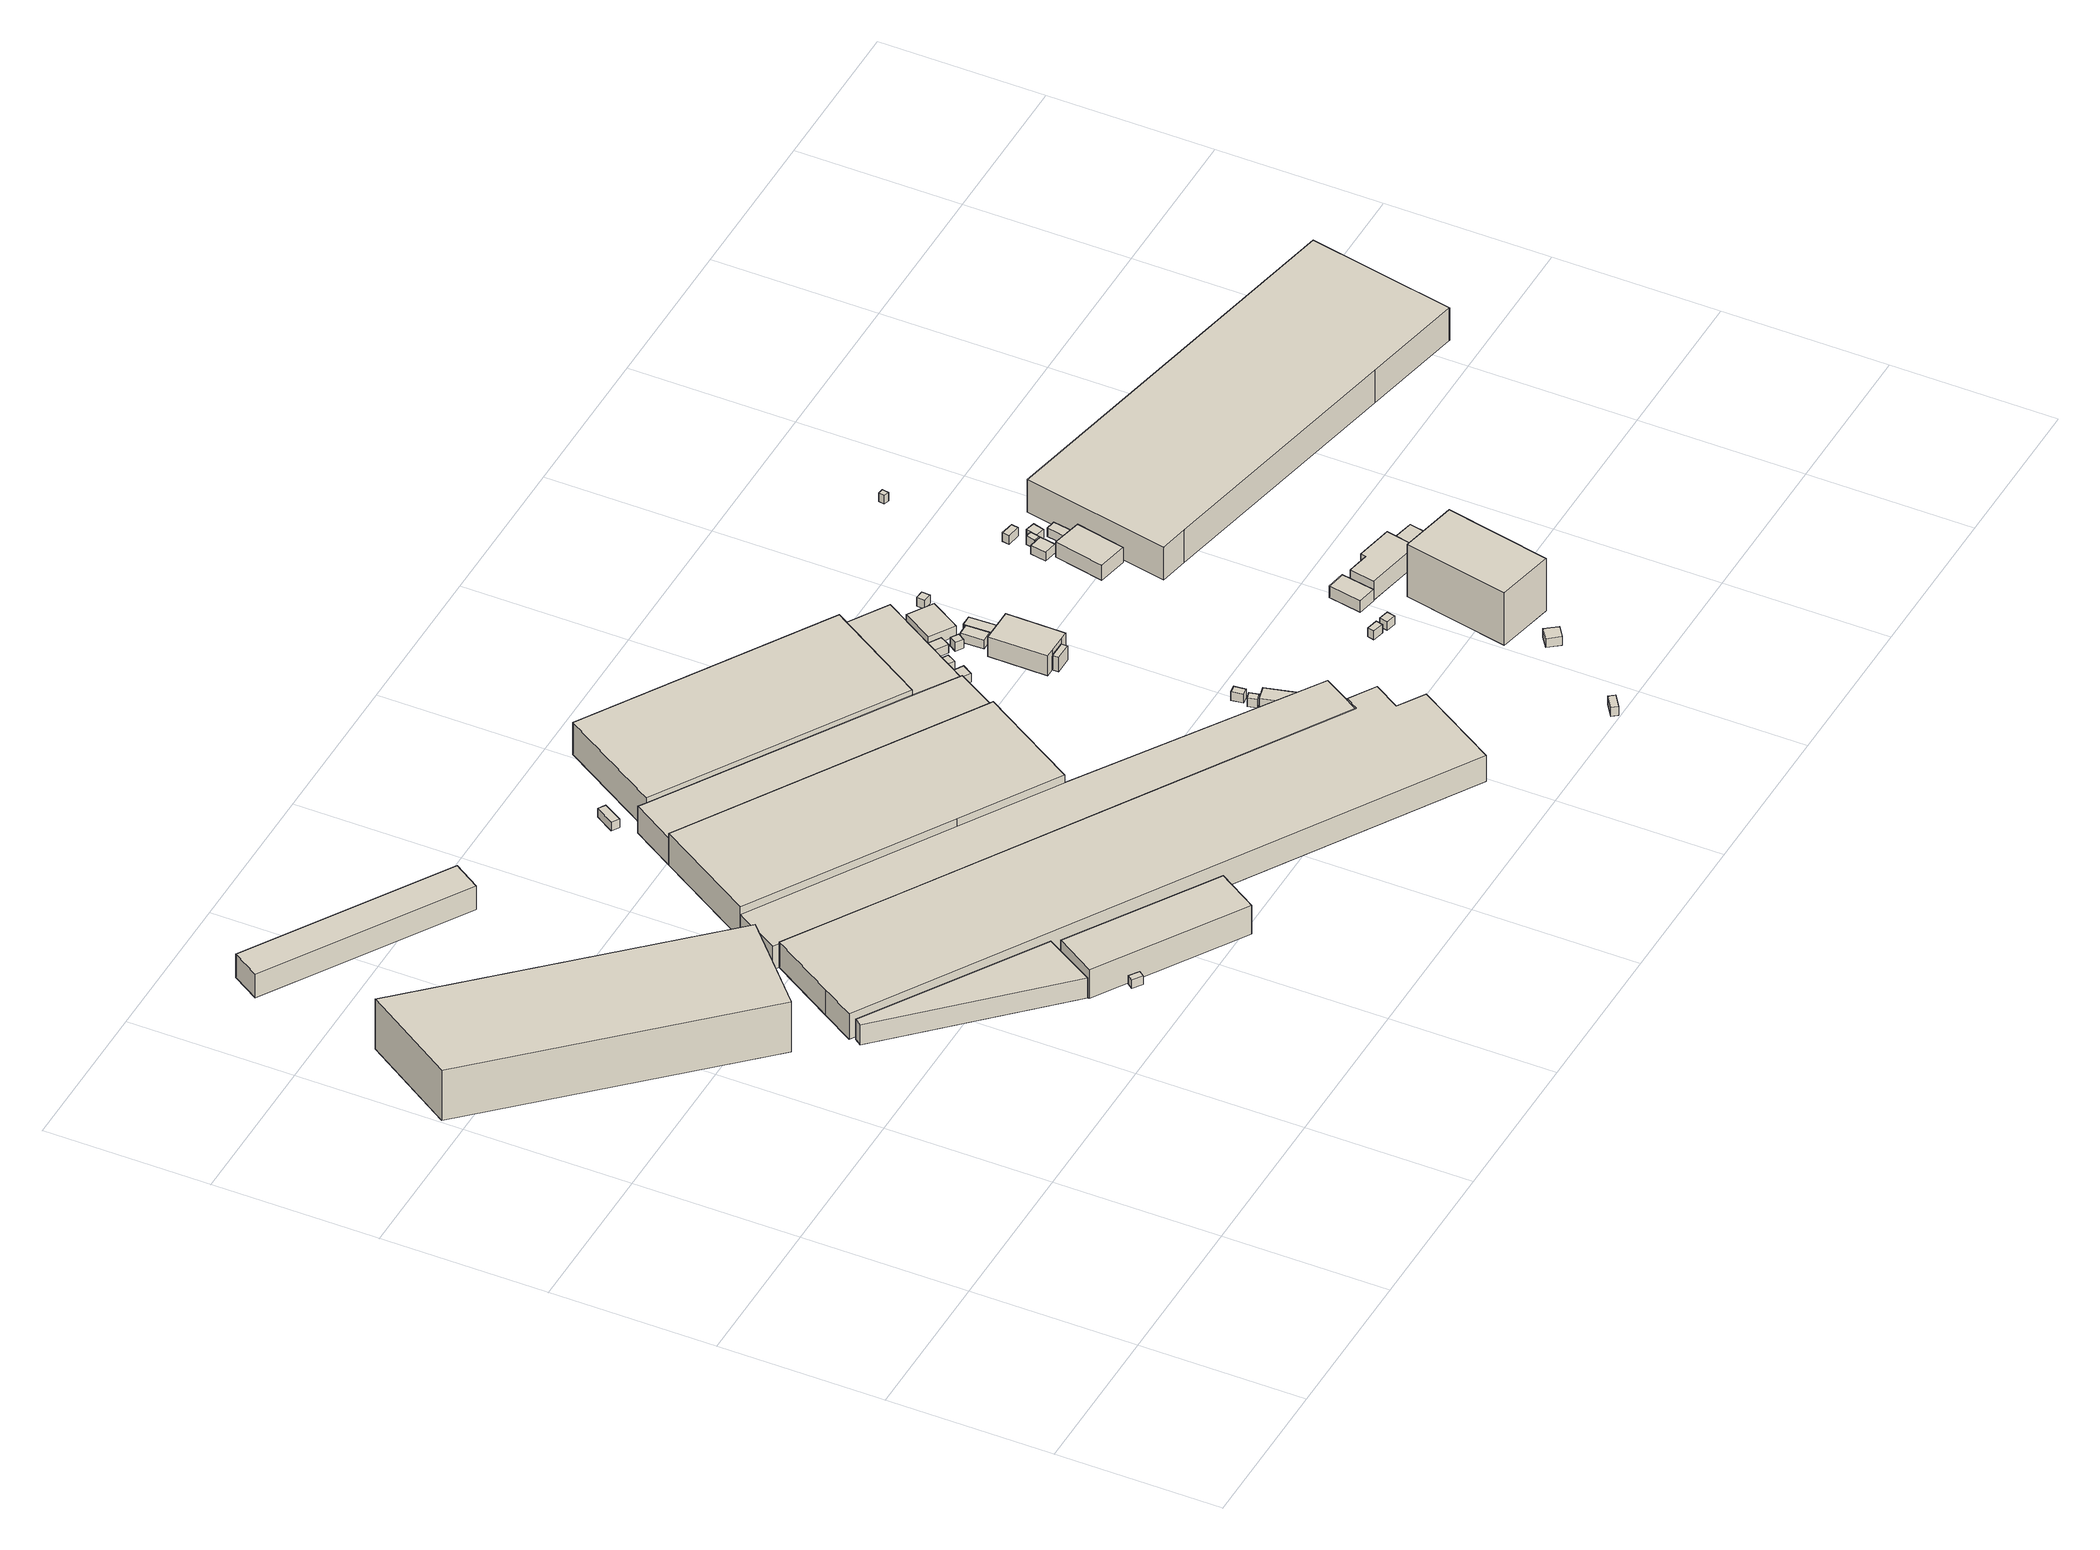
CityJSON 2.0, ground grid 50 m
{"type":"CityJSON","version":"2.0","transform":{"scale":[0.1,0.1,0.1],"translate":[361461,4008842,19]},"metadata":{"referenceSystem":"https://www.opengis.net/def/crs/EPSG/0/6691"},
"CityObjects":{
"building1":{"type":"Building","attributes":{"枝番":1,"利根川水系利根川洪水浸水想定区域（計画規模）.規模":"L1","利根川水系利根川洪水浸水想定区域（計画規模）.浸水ランク":"3","利根川水系利根川洪水浸水想定区域（計画規模）.浸水深":3.31,"利根川水系利根川洪水浸水想定区域（想定最大規模）.規模":"L2","利根川水系利根川洪水浸水想定区域（想定最大規模）.浸水ランク":"3","利根川水系利根川洪水浸水想定区域（想定最大規模）.浸水深":4.27,"usage":"431","measuredHeight":23.6,"BuildingDetails.prefecture":"10","BuildingDetails.city":"10207","BuildingDetails.surveyYear":2016},"geometry":[{"type":"Solid","lod":"1","boundaries":[[[[0,1,2,3]],[[2,4,5,3]],[[1,6,4,2]],[[0,7,6,1]],[[3,5,7,0]],[[4,6,7,5]]]]}]},
"building2":{"type":"Building","attributes":{"枝番":1,"利根川水系利根川洪水浸水想定区域（計画規模）.規模":"L1","利根川水系利根川洪水浸水想定区域（計画規模）.浸水ランク":"3","利根川水系利根川洪水浸水想定区域（計画規模）.浸水深":3,"利根川水系利根川洪水浸水想定区域（想定最大規模）.規模":"L2","利根川水系利根川洪水浸水想定区域（想定最大規模）.浸水ランク":"3","利根川水系利根川洪水浸水想定区域（想定最大規模）.浸水深":3.96,"usage":"431","measuredHeight":15.8,"BuildingDetails.prefecture":"10","BuildingDetails.city":"10207","BuildingDetails.surveyYear":2016},"geometry":[{"type":"Solid","lod":"1","boundaries":[[[[8,9,10,11]],[[10,12,13,11]],[[9,14,12,10]],[[8,15,14,9]],[[11,13,15,8]],[[12,14,15,13]]]]}]},
"building3":{"type":"Building","attributes":{"枝番":1,"利根川水系利根川洪水浸水想定区域（計画規模）.規模":"L1","利根川水系利根川洪水浸水想定区域（計画規模）.浸水ランク":"3","利根川水系利根川洪水浸水想定区域（計画規模）.浸水深":3.16,"利根川水系利根川洪水浸水想定区域（想定最大規模）.規模":"L2","利根川水系利根川洪水浸水想定区域（想定最大規模）.浸水ランク":"3","利根川水系利根川洪水浸水想定区域（想定最大規模）.浸水深":4.12,"measuredHeight":8.1,"BuildingDetails.prefecture":"10","BuildingDetails.city":"10207"},"geometry":[{"type":"Solid","lod":"1","boundaries":[[[[16,17,18,19]],[[18,20,21,19]],[[17,22,20,18]],[[16,23,22,17]],[[19,21,23,16]],[[20,22,23,21]]]]}]},
"building4":{"type":"Building","attributes":{"枝番":1,"利根川水系利根川洪水浸水想定区域（計画規模）.規模":"L1","利根川水系利根川洪水浸水想定区域（計画規模）.浸水ランク":"3","利根川水系利根川洪水浸水想定区域（計画規模）.浸水深":3.15,"利根川水系利根川洪水浸水想定区域（想定最大規模）.規模":"L2","利根川水系利根川洪水浸水想定区域（想定最大規模）.浸水ランク":"3","利根川水系利根川洪水浸水想定区域（想定最大規模）.浸水深":4.11,"measuredHeight":5.9,"BuildingDetails.prefecture":"10","BuildingDetails.city":"10207"},"geometry":[{"type":"Solid","lod":"1","boundaries":[[[[24,25,26,27]],[[26,28,29,27]],[[25,30,28,26]],[[24,31,30,25]],[[27,29,31,24]],[[28,30,31,29]]]]}]},
"building5":{"type":"Building","attributes":{"枝番":1,"利根川水系渡良瀬川洪水浸水想定区域（想定最大規模）.規模":"L2","利根川水系渡良瀬川洪水浸水想定区域（想定最大規模）.継続時間":45.7,"利根川水系利根川洪水浸水想定区域（計画規模）.規模":"L1","利根川水系利根川洪水浸水想定区域（計画規模）.浸水ランク":"3","利根川水系利根川洪水浸水想定区域（計画規模）.浸水深":3.15,"利根川水系利根川洪水浸水想定区域（想定最大規模）.規模":"L2","利根川水系利根川洪水浸水想定区域（想定最大規模）.浸水ランク":"3","利根川水系利根川洪水浸水想定区域（想定最大規模）.浸水深":4.11,"usage":"431","measuredHeight":10.6,"BuildingDetails.prefecture":"10","BuildingDetails.city":"10207","BuildingDetails.surveyYear":2016},"geometry":[{"type":"Solid","lod":"1","boundaries":[[[[32,33,34,35]],[[34,36,37,35]],[[33,38,36,34]],[[32,39,38,33]],[[35,37,39,32]],[[36,38,39,37]]]]}]},
"building6":{"type":"Building","attributes":{"枝番":1,"利根川水系渡良瀬川洪水浸水想定区域（想定最大規模）.規模":"L2","利根川水系利根川洪水浸水想定区域（計画規模）.規模":"L1","利根川水系利根川洪水浸水想定区域（計画規模）.浸水ランク":"3","利根川水系利根川洪水浸水想定区域（計画規模）.浸水深":3.26,"利根川水系利根川洪水浸水想定区域（想定最大規模）.規模":"L2","利根川水系利根川洪水浸水想定区域（想定最大規模）.浸水ランク":"3","利根川水系利根川洪水浸水想定区域（想定最大規模）.浸水深":4.22,"BuildingDetails.prefecture":"10","BuildingDetails.city":"10207"},"geometry":[{"type":"Solid","lod":"1","boundaries":[[[[40,41,42,43]],[[42,44,45,43]],[[41,46,44,42]],[[40,47,46,41]],[[43,45,47,40]],[[44,46,47,45]]]]}]},
"building7":{"type":"Building","attributes":{"枝番":1,"利根川水系利根川洪水浸水想定区域（計画規模）.規模":"L1","利根川水系利根川洪水浸水想定区域（計画規模）.浸水ランク":"3","利根川水系利根川洪水浸水想定区域（計画規模）.浸水深":3.24,"利根川水系利根川洪水浸水想定区域（想定最大規模）.規模":"L2","利根川水系利根川洪水浸水想定区域（想定最大規模）.浸水ランク":"3","利根川水系利根川洪水浸水想定区域（想定最大規模）.浸水深":4.2,"usage":"431","measuredHeight":15.1,"BuildingDetails.prefecture":"10","BuildingDetails.city":"10207","BuildingDetails.surveyYear":2016},"geometry":[{"type":"Solid","lod":"1","boundaries":[[[[48,49,50,51,52,53,54,55,56,57]],[[56,58,59,57]],[[55,60,58,56]],[[54,61,60,55]],[[53,62,61,54]],[[52,63,62,53]],[[51,64,63,52]],[[50,65,64,51]],[[49,66,65,50]],[[48,67,66,49]],[[57,59,67,48]],[[58,60,61,62,63,64,65,66,67,59]]]]}]},
"building8":{"type":"Building","attributes":{"枝番":1,"利根川水系利根川洪水浸水想定区域（計画規模）.規模":"L1","利根川水系利根川洪水浸水想定区域（計画規模）.浸水ランク":"3","利根川水系利根川洪水浸水想定区域（計画規模）.浸水深":3.46,"利根川水系利根川洪水浸水想定区域（想定最大規模）.規模":"L2","利根川水系利根川洪水浸水想定区域（想定最大規模）.浸水ランク":"3","利根川水系利根川洪水浸水想定区域（想定最大規模）.浸水深":4.42,"usage":"431","measuredHeight":12.4,"BuildingDetails.prefecture":"10","BuildingDetails.city":"10207","BuildingDetails.surveyYear":2016},"geometry":[{"type":"Solid","lod":"1","boundaries":[[[[68,69,70,71,72,73]],[[72,74,75,73]],[[71,76,74,72]],[[70,77,76,71]],[[69,78,77,70]],[[68,79,78,69]],[[73,75,79,68]],[[74,76,77,78,79,75]]]]}]},
"building9":{"type":"Building","attributes":{"枝番":1,"利根川水系利根川洪水浸水想定区域（計画規模）.規模":"L1","利根川水系利根川洪水浸水想定区域（計画規模）.浸水ランク":"3","利根川水系利根川洪水浸水想定区域（計画規模）.浸水深":3.26,"利根川水系利根川洪水浸水想定区域（想定最大規模）.規模":"L2","利根川水系利根川洪水浸水想定区域（想定最大規模）.浸水ランク":"3","利根川水系利根川洪水浸水想定区域（想定最大規模）.浸水深":4.22,"usage":"431","measuredHeight":10,"BuildingDetails.prefecture":"10","BuildingDetails.city":"10207","BuildingDetails.surveyYear":2016},"geometry":[{"type":"Solid","lod":"1","boundaries":[[[[80,81,82,51,50,49,83,84,85]],[[84,86,87,85]],[[83,88,86,84]],[[49,89,88,83]],[[50,90,89,49]],[[51,91,90,50]],[[82,92,91,51]],[[81,93,92,82]],[[80,94,93,81]],[[85,87,94,80]],[[86,88,89,90,91,92,93,94,87]]]]}]},
"building10":{"type":"Building","attributes":{"枝番":1,"利根川水系渡良瀬川洪水浸水想定区域（想定最大規模）.規模":"L2","利根川水系渡良瀬川洪水浸水想定区域（想定最大規模）.浸水ランク":"1","利根川水系渡良瀬川洪水浸水想定区域（想定最大規模）.浸水深":0.04,"利根川水系利根川洪水浸水想定区域（計画規模）.規模":"L1","利根川水系利根川洪水浸水想定区域（計画規模）.浸水ランク":"3","利根川水系利根川洪水浸水想定区域（計画規模）.浸水深":3.45,"利根川水系利根川洪水浸水想定区域（想定最大規模）.規模":"L2","利根川水系利根川洪水浸水想定区域（想定最大規模）.浸水ランク":"3","利根川水系利根川洪水浸水想定区域（想定最大規模）.浸水深":4.41,"measuredHeight":9.8,"BuildingDetails.prefecture":"10","BuildingDetails.city":"10207"},"geometry":[{"type":"Solid","lod":"1","boundaries":[[[[95,96,73,72,97,98]],[[97,99,100,98]],[[72,101,99,97]],[[73,102,101,72]],[[96,103,102,73]],[[95,104,103,96]],[[98,100,104,95]],[[99,101,102,103,104,100]]]]}]},
"building11":{"type":"Building","attributes":{"枝番":1,"利根川水系渡良瀬川洪水浸水想定区域（想定最大規模）.規模":"L2","利根川水系渡良瀬川洪水浸水想定区域（想定最大規模）.浸水ランク":"1","利根川水系渡良瀬川洪水浸水想定区域（想定最大規模）.浸水深":0.03,"利根川水系利根川洪水浸水想定区域（計画規模）.規模":"L1","利根川水系利根川洪水浸水想定区域（計画規模）.浸水ランク":"3","利根川水系利根川洪水浸水想定区域（計画規模）.浸水深":3.35,"利根川水系利根川洪水浸水想定区域（想定最大規模）.規模":"L2","利根川水系利根川洪水浸水想定区域（想定最大規模）.浸水ランク":"3","利根川水系利根川洪水浸水想定区域（想定最大規模）.浸水深":4.31,"usage":"431","measuredHeight":20.1,"BuildingDetails.prefecture":"10","BuildingDetails.city":"10207","BuildingDetails.surveyYear":2016},"geometry":[{"type":"Solid","lod":"1","boundaries":[[[[105,106,107,108]],[[107,109,110,108]],[[106,111,109,107]],[[105,112,111,106]],[[108,110,112,105]],[[109,111,112,110]]]]}]},
"building12":{"type":"Building","attributes":{"枝番":1,"利根川水系利根川洪水浸水想定区域（計画規模）.規模":"L1","利根川水系利根川洪水浸水想定区域（計画規模）.浸水ランク":"3","利根川水系利根川洪水浸水想定区域（計画規模）.浸水深":3.52,"利根川水系利根川洪水浸水想定区域（想定最大規模）.規模":"L2","利根川水系利根川洪水浸水想定区域（想定最大規模）.浸水ランク":"3","利根川水系利根川洪水浸水想定区域（想定最大規模）.浸水深":4.47,"BuildingDetails.prefecture":"10","BuildingDetails.city":"10207"},"geometry":[{"type":"Solid","lod":"1","boundaries":[[[[113,114,115,116]],[[115,117,118,116]],[[114,119,117,115]],[[113,120,119,114]],[[116,118,120,113]],[[117,119,120,118]]]]}]},
"building13":{"type":"Building","attributes":{"枝番":1,"利根川水系渡良瀬川洪水浸水想定区域（想定最大規模）.規模":"L2","利根川水系渡良瀬川洪水浸水想定区域（想定最大規模）.浸水ランク":"1","利根川水系渡良瀬川洪水浸水想定区域（想定最大規模）.浸水深":0.13,"利根川水系利根川洪水浸水想定区域（計画規模）.規模":"L1","利根川水系利根川洪水浸水想定区域（計画規模）.浸水ランク":"3","利根川水系利根川洪水浸水想定区域（計画規模）.浸水深":3.22,"利根川水系利根川洪水浸水想定区域（想定最大規模）.規模":"L2","利根川水系利根川洪水浸水想定区域（想定最大規模）.浸水ランク":"3","利根川水系利根川洪水浸水想定区域（想定最大規模）.浸水深":4.17,"usage":"431","measuredHeight":8.4,"BuildingDetails.prefecture":"10","BuildingDetails.city":"10207","BuildingDetails.surveyYear":2016},"geometry":[{"type":"Solid","lod":"1","boundaries":[[[[121,122,123,124]],[[123,125,126,124]],[[122,127,125,123]],[[121,128,127,122]],[[124,126,128,121]],[[125,127,128,126]]]]}]},
"building14":{"type":"Building","attributes":{"枝番":1,"利根川水系利根川洪水浸水想定区域（計画規模）.規模":"L1","利根川水系利根川洪水浸水想定区域（計画規模）.浸水ランク":"2","利根川水系利根川洪水浸水想定区域（計画規模）.浸水深":3,"利根川水系利根川洪水浸水想定区域（想定最大規模）.規模":"L2","利根川水系利根川洪水浸水想定区域（想定最大規模）.浸水ランク":"3","利根川水系利根川洪水浸水想定区域（想定最大規模）.浸水深":3.96,"usage":"454","BuildingDetails.prefecture":"10","BuildingDetails.city":"10207","BuildingDetails.surveyYear":2016},"geometry":[{"type":"Solid","lod":"1","boundaries":[[[[129,130,131,132]],[[131,133,134,132]],[[130,135,133,131]],[[129,136,135,130]],[[132,134,136,129]],[[133,135,136,134]]]]}]},
"building15":{"type":"Building","attributes":{"枝番":1,"利根川水系利根川洪水浸水想定区域（計画規模）.規模":"L1","利根川水系利根川洪水浸水想定区域（計画規模）.浸水ランク":"2","利根川水系利根川洪水浸水想定区域（計画規模）.浸水深":2.9,"利根川水系利根川洪水浸水想定区域（想定最大規模）.規模":"L2","利根川水系利根川洪水浸水想定区域（想定最大規模）.浸水ランク":"3","利根川水系利根川洪水浸水想定区域（想定最大規模）.浸水深":3.86,"measuredHeight":3.3,"BuildingDetails.prefecture":"10","BuildingDetails.city":"10207"},"geometry":[{"type":"Solid","lod":"1","boundaries":[[[[137,138,139,140]],[[139,141,142,140]],[[138,143,141,139]],[[137,144,143,138]],[[140,142,144,137]],[[141,143,144,142]]]]}]},
"building16":{"type":"Building","attributes":{"枝番":1,"利根川水系利根川洪水浸水想定区域（計画規模）.規模":"L1","利根川水系利根川洪水浸水想定区域（計画規模）.浸水ランク":"3","利根川水系利根川洪水浸水想定区域（計画規模）.浸水深":3.02,"利根川水系利根川洪水浸水想定区域（想定最大規模）.規模":"L2","利根川水系利根川洪水浸水想定区域（想定最大規模）.浸水ランク":"3","利根川水系利根川洪水浸水想定区域（想定最大規模）.浸水深":3.97,"BuildingDetails.prefecture":"10","BuildingDetails.city":"10207"},"geometry":[{"type":"Solid","lod":"1","boundaries":[[[[145,146,147,148]],[[147,149,150,148]],[[146,151,149,147]],[[145,152,151,146]],[[148,150,152,145]],[[149,151,152,150]]]]}]},
"building17":{"type":"Building","attributes":{"枝番":1,"利根川水系利根川洪水浸水想定区域（計画規模）.規模":"L1","利根川水系利根川洪水浸水想定区域（計画規模）.浸水ランク":"2","利根川水系利根川洪水浸水想定区域（計画規模）.浸水深":2.9,"利根川水系利根川洪水浸水想定区域（想定最大規模）.規模":"L2","利根川水系利根川洪水浸水想定区域（想定最大規模）.浸水ランク":"3","利根川水系利根川洪水浸水想定区域（想定最大規模）.浸水深":3.86,"BuildingDetails.prefecture":"10","BuildingDetails.city":"10207"},"geometry":[{"type":"Solid","lod":"1","boundaries":[[[[153,154,155,156]],[[155,157,158,156]],[[154,159,157,155]],[[153,160,159,154]],[[156,158,160,153]],[[157,159,160,158]]]]}]},
"building18":{"type":"Building","attributes":{"枝番":1,"利根川水系利根川洪水浸水想定区域（計画規模）.規模":"L1","利根川水系利根川洪水浸水想定区域（計画規模）.浸水ランク":"3","利根川水系利根川洪水浸水想定区域（計画規模）.浸水深":3.31,"利根川水系利根川洪水浸水想定区域（想定最大規模）.規模":"L2","利根川水系利根川洪水浸水想定区域（想定最大規模）.浸水ランク":"3","利根川水系利根川洪水浸水想定区域（想定最大規模）.浸水深":4.27,"usage":"431","BuildingDetails.prefecture":"10","BuildingDetails.city":"10207","BuildingDetails.surveyYear":2016},"geometry":[{"type":"Solid","lod":"1","boundaries":[[[[161,162,163,164]],[[163,165,166,164]],[[162,167,165,163]],[[161,168,167,162]],[[164,166,168,161]],[[165,167,168,166]]]]}]},
"building19":{"type":"Building","attributes":{"枝番":1,"利根川水系利根川洪水浸水想定区域（計画規模）.規模":"L1","利根川水系利根川洪水浸水想定区域（計画規模）.浸水ランク":"3","利根川水系利根川洪水浸水想定区域（計画規模）.浸水深":3.3,"利根川水系利根川洪水浸水想定区域（想定最大規模）.規模":"L2","利根川水系利根川洪水浸水想定区域（想定最大規模）.浸水ランク":"3","利根川水系利根川洪水浸水想定区域（想定最大規模）.浸水深":4.26,"usage":"401","measuredHeight":6.8,"BuildingDetails.prefecture":"10","BuildingDetails.city":"10207","BuildingDetails.surveyYear":2016},"geometry":[{"type":"Solid","lod":"1","boundaries":[[[[169,170,171,172]],[[171,173,174,172]],[[170,175,173,171]],[[169,176,175,170]],[[172,174,176,169]],[[173,175,176,174]]]]}]},
"building20":{"type":"Building","attributes":{"枝番":1,"利根川水系利根川洪水浸水想定区域（計画規模）.規模":"L1","利根川水系利根川洪水浸水想定区域（計画規模）.浸水ランク":"3","利根川水系利根川洪水浸水想定区域（計画規模）.浸水深":3.3,"利根川水系利根川洪水浸水想定区域（想定最大規模）.規模":"L2","利根川水系利根川洪水浸水想定区域（想定最大規模）.浸水ランク":"3","利根川水系利根川洪水浸水想定区域（想定最大規模）.浸水深":4.26,"BuildingDetails.prefecture":"10","BuildingDetails.city":"10207"},"geometry":[{"type":"Solid","lod":"1","boundaries":[[[[177,178,179,180]],[[179,181,182,180]],[[178,183,181,179]],[[177,184,183,178]],[[180,182,184,177]],[[181,183,184,182]]]]}]},
"building21":{"type":"Building","attributes":{"枝番":1,"利根川水系利根川洪水浸水想定区域（計画規模）.規模":"L1","利根川水系利根川洪水浸水想定区域（計画規模）.浸水ランク":"3","利根川水系利根川洪水浸水想定区域（計画規模）.浸水深":3.2,"利根川水系利根川洪水浸水想定区域（想定最大規模）.規模":"L2","利根川水系利根川洪水浸水想定区域（想定最大規模）.浸水ランク":"3","利根川水系利根川洪水浸水想定区域（想定最大規模）.浸水深":4.16,"usage":"401","measuredHeight":7.2,"BuildingDetails.prefecture":"10","BuildingDetails.city":"10207","BuildingDetails.surveyYear":2016},"geometry":[{"type":"Solid","lod":"1","boundaries":[[[[185,186,187,188,189,190]],[[189,191,192,190]],[[188,193,191,189]],[[187,194,193,188]],[[186,195,194,187]],[[185,196,195,186]],[[190,192,196,185]],[[191,193,194,195,196,192]]]]}]},
"building22":{"type":"Building","attributes":{"枝番":1,"利根川水系利根川洪水浸水想定区域（計画規模）.規模":"L1","利根川水系利根川洪水浸水想定区域（計画規模）.浸水ランク":"3","利根川水系利根川洪水浸水想定区域（計画規模）.浸水深":3.3,"利根川水系利根川洪水浸水想定区域（想定最大規模）.規模":"L2","利根川水系利根川洪水浸水想定区域（想定最大規模）.浸水ランク":"3","利根川水系利根川洪水浸水想定区域（想定最大規模）.浸水深":4.26,"BuildingDetails.prefecture":"10","BuildingDetails.city":"10207"},"geometry":[{"type":"Solid","lod":"1","boundaries":[[[[197,198,199,200]],[[199,201,202,200]],[[198,203,201,199]],[[197,204,203,198]],[[200,202,204,197]],[[201,203,204,202]]]]}]},
"building23":{"type":"Building","attributes":{"枝番":1,"利根川水系渡良瀬川洪水浸水想定区域（想定最大規模）.規模":"L2","利根川水系渡良瀬川洪水浸水想定区域（想定最大規模）.継続時間":45.7,"利根川水系利根川洪水浸水想定区域（計画規模）.規模":"L1","利根川水系利根川洪水浸水想定区域（計画規模）.浸水ランク":"2","利根川水系利根川洪水浸水想定区域（計画規模）.浸水深":2.98,"利根川水系利根川洪水浸水想定区域（想定最大規模）.規模":"L2","利根川水系利根川洪水浸水想定区域（想定最大規模）.浸水ランク":"3","利根川水系利根川洪水浸水想定区域（想定最大規模）.浸水深":3.94,"BuildingDetails.prefecture":"10","BuildingDetails.city":"10207"},"geometry":[{"type":"Solid","lod":"1","boundaries":[[[[205,206,207,208]],[[207,209,210,208]],[[206,211,209,207]],[[205,212,211,206]],[[208,210,212,205]],[[209,211,212,210]]]]}]},
"building24":{"type":"Building","attributes":{"枝番":1,"利根川水系渡良瀬川洪水浸水想定区域（想定最大規模）.規模":"L2","利根川水系渡良瀬川洪水浸水想定区域（想定最大規模）.浸水ランク":"1","利根川水系渡良瀬川洪水浸水想定区域（想定最大規模）.浸水深":0.13,"利根川水系利根川洪水浸水想定区域（計画規模）.規模":"L1","利根川水系利根川洪水浸水想定区域（計画規模）.浸水ランク":"3","利根川水系利根川洪水浸水想定区域（計画規模）.浸水深":3.1,"利根川水系利根川洪水浸水想定区域（想定最大規模）.規模":"L2","利根川水系利根川洪水浸水想定区域（想定最大規模）.浸水ランク":"3","利根川水系利根川洪水浸水想定区域（想定最大規模）.浸水深":4.06,"usage":"411","measuredHeight":4.3,"BuildingDetails.prefecture":"10","BuildingDetails.city":"10207","BuildingDetails.surveyYear":2016},"geometry":[{"type":"Solid","lod":"1","boundaries":[[[[213,214,215,216]],[[215,217,218,216]],[[214,219,217,215]],[[213,220,219,214]],[[216,218,220,213]],[[217,219,220,218]]]]}]},
"building25":{"type":"Building","attributes":{"枝番":1,"利根川水系利根川洪水浸水想定区域（計画規模）.規模":"L1","利根川水系利根川洪水浸水想定区域（計画規模）.浸水ランク":"3","利根川水系利根川洪水浸水想定区域（計画規模）.浸水深":3.1,"利根川水系利根川洪水浸水想定区域（想定最大規模）.規模":"L2","利根川水系利根川洪水浸水想定区域（想定最大規模）.浸水ランク":"3","利根川水系利根川洪水浸水想定区域（想定最大規模）.浸水深":4.06,"usage":"431","BuildingDetails.prefecture":"10","BuildingDetails.city":"10207","BuildingDetails.surveyYear":2016},"geometry":[{"type":"Solid","lod":"1","boundaries":[[[[221,222,223,224,225,226]],[[225,227,228,226]],[[224,229,227,225]],[[223,230,229,224]],[[222,231,230,223]],[[221,232,231,222]],[[226,228,232,221]],[[227,229,230,231,232,228]]]]}]},
"building26":{"type":"Building","attributes":{"枝番":1,"利根川水系利根川洪水浸水想定区域（計画規模）.規模":"L1","利根川水系利根川洪水浸水想定区域（計画規模）.浸水ランク":"2","利根川水系利根川洪水浸水想定区域（計画規模）.浸水深":2.5,"利根川水系利根川洪水浸水想定区域（想定最大規模）.規模":"L2","利根川水系利根川洪水浸水想定区域（想定最大規模）.浸水ランク":"3","利根川水系利根川洪水浸水想定区域（想定最大規模）.浸水深":3.46,"BuildingDetails.prefecture":"10","BuildingDetails.city":"10207"},"geometry":[{"type":"Solid","lod":"1","boundaries":[[[[233,234,235,236]],[[235,237,238,236]],[[234,239,237,235]],[[233,240,239,234]],[[236,238,240,233]],[[237,239,240,238]]]]}]},
"building27":{"type":"Building","attributes":{"枝番":1,"利根川水系利根川洪水浸水想定区域（計画規模）.規模":"L1","利根川水系利根川洪水浸水想定区域（計画規模）.浸水ランク":"2","利根川水系利根川洪水浸水想定区域（計画規模）.浸水深":2.77,"利根川水系利根川洪水浸水想定区域（想定最大規模）.規模":"L2","利根川水系利根川洪水浸水想定区域（想定最大規模）.浸水ランク":"3","利根川水系利根川洪水浸水想定区域（想定最大規模）.浸水深":3.74,"BuildingDetails.prefecture":"10","BuildingDetails.city":"10207"},"geometry":[{"type":"Solid","lod":"1","boundaries":[[[[241,242,243,244]],[[243,245,246,244]],[[242,247,245,243]],[[241,248,247,242]],[[244,246,248,241]],[[245,247,248,246]]]]}]},
"building28":{"type":"Building","attributes":{"枝番":1,"利根川水系利根川洪水浸水想定区域（計画規模）.規模":"L1","利根川水系利根川洪水浸水想定区域（計画規模）.浸水ランク":"2","利根川水系利根川洪水浸水想定区域（計画規模）.浸水深":2.77,"利根川水系利根川洪水浸水想定区域（想定最大規模）.規模":"L2","利根川水系利根川洪水浸水想定区域（想定最大規模）.浸水ランク":"3","利根川水系利根川洪水浸水想定区域（想定最大規模）.浸水深":3.74,"measuredHeight":3.2,"BuildingDetails.prefecture":"10","BuildingDetails.city":"10207"},"geometry":[{"type":"Solid","lod":"1","boundaries":[[[[249,250,251,252]],[[251,253,254,252]],[[250,255,253,251]],[[249,256,255,250]],[[252,254,256,249]],[[253,255,256,254]]]]}]},
"building29":{"type":"Building","attributes":{"枝番":1,"利根川水系利根川洪水浸水想定区域（計画規模）.規模":"L1","利根川水系利根川洪水浸水想定区域（計画規模）.浸水ランク":"2","利根川水系利根川洪水浸水想定区域（計画規模）.浸水深":2.96,"利根川水系利根川洪水浸水想定区域（想定最大規模）.規模":"L2","利根川水系利根川洪水浸水想定区域（想定最大規模）.浸水ランク":"3","利根川水系利根川洪水浸水想定区域（想定最大規模）.浸水深":3.93,"usage":"431","measuredHeight":3.3,"BuildingDetails.prefecture":"10","BuildingDetails.city":"10207","BuildingDetails.surveyYear":2016},"geometry":[{"type":"Solid","lod":"1","boundaries":[[[[257,258,259,260]],[[259,261,262,260]],[[258,263,261,259]],[[257,264,263,258]],[[260,262,264,257]],[[261,263,264,262]]]]}]},
"building30":{"type":"Building","attributes":{"枝番":1,"利根川水系利根川洪水浸水想定区域（計画規模）.規模":"L1","利根川水系利根川洪水浸水想定区域（計画規模）.浸水ランク":"3","利根川水系利根川洪水浸水想定区域（計画規模）.浸水深":3.27,"利根川水系利根川洪水浸水想定区域（想定最大規模）.規模":"L2","利根川水系利根川洪水浸水想定区域（想定最大規模）.浸水ランク":"3","利根川水系利根川洪水浸水想定区域（想定最大規模）.浸水深":4.24,"usage":"401","measuredHeight":6.5,"BuildingDetails.prefecture":"10","BuildingDetails.city":"10207","BuildingDetails.surveyYear":2016},"geometry":[{"type":"Solid","lod":"1","boundaries":[[[[265,266,267,268]],[[267,269,270,268]],[[266,271,269,267]],[[265,272,271,266]],[[268,270,272,265]],[[269,271,272,270]]]]}]},
"building31":{"type":"Building","attributes":{"枝番":1,"利根川水系利根川洪水浸水想定区域（計画規模）.規模":"L1","利根川水系利根川洪水浸水想定区域（計画規模）.浸水ランク":"3","利根川水系利根川洪水浸水想定区域（計画規模）.浸水深":3.17,"利根川水系利根川洪水浸水想定区域（想定最大規模）.規模":"L2","利根川水系利根川洪水浸水想定区域（想定最大規模）.浸水ランク":"3","利根川水系利根川洪水浸水想定区域（想定最大規模）.浸水深":4.13,"measuredHeight":20.8,"BuildingDetails.prefecture":"10","BuildingDetails.city":"10207"},"geometry":[{"type":"Solid","lod":"1","boundaries":[[[[273,274,275,276]],[[275,277,278,276]],[[274,279,277,275]],[[273,280,279,274]],[[276,278,280,273]],[[277,279,280,278]]]]}]},
"building32":{"type":"Building","attributes":{"枝番":1,"利根川水系利根川洪水浸水想定区域（計画規模）.規模":"L1","利根川水系利根川洪水浸水想定区域（計画規模）.浸水ランク":"2","利根川水系利根川洪水浸水想定区域（計画規模）.浸水深":2.99,"利根川水系利根川洪水浸水想定区域（想定最大規模）.規模":"L2","利根川水系利根川洪水浸水想定区域（想定最大規模）.浸水ランク":"3","利根川水系利根川洪水浸水想定区域（想定最大規模）.浸水深":3.95,"usage":"431","measuredHeight":9.4,"BuildingDetails.prefecture":"10","BuildingDetails.city":"10207","BuildingDetails.surveyYear":2016},"geometry":[{"type":"Solid","lod":"1","boundaries":[[[[281,282,283,284]],[[283,285,286,284]],[[282,287,285,283]],[[281,288,287,282]],[[284,286,288,281]],[[285,287,288,286]]]]}]},
"building33":{"type":"Building","attributes":{"枝番":1,"利根川水系利根川洪水浸水想定区域（計画規模）.規模":"L1","利根川水系利根川洪水浸水想定区域（計画規模）.浸水ランク":"3","利根川水系利根川洪水浸水想定区域（計画規模）.浸水深":3.28,"利根川水系利根川洪水浸水想定区域（想定最大規模）.規模":"L2","利根川水系利根川洪水浸水想定区域（想定最大規模）.浸水ランク":"3","利根川水系利根川洪水浸水想定区域（想定最大規模）.浸水深":4.24,"BuildingDetails.prefecture":"10","BuildingDetails.city":"10207"},"geometry":[{"type":"Solid","lod":"1","boundaries":[[[[289,290,291,292]],[[291,293,294,292]],[[290,295,293,291]],[[289,296,295,290]],[[292,294,296,289]],[[293,295,296,294]]]]}]},
"building34":{"type":"Building","attributes":{"枝番":1,"利根川水系利根川洪水浸水想定区域（計画規模）.規模":"L1","利根川水系利根川洪水浸水想定区域（計画規模）.浸水ランク":"3","利根川水系利根川洪水浸水想定区域（計画規模）.浸水深":3.28,"利根川水系利根川洪水浸水想定区域（想定最大規模）.規模":"L2","利根川水系利根川洪水浸水想定区域（想定最大規模）.浸水ランク":"3","利根川水系利根川洪水浸水想定区域（想定最大規模）.浸水深":4.24,"usage":"454","BuildingDetails.prefecture":"10","BuildingDetails.city":"10207","BuildingDetails.surveyYear":2016},"geometry":[{"type":"Solid","lod":"1","boundaries":[[[[297,298,299,300]],[[299,301,302,300]],[[298,303,301,299]],[[297,304,303,298]],[[300,302,304,297]],[[301,303,304,302]]]]}]},
"building35":{"type":"Building","attributes":{"枝番":1,"利根川水系利根川洪水浸水想定区域（計画規模）.規模":"L1","利根川水系利根川洪水浸水想定区域（計画規模）.浸水ランク":"3","利根川水系利根川洪水浸水想定区域（計画規模）.浸水深":3.18,"利根川水系利根川洪水浸水想定区域（想定最大規模）.規模":"L2","利根川水系利根川洪水浸水想定区域（想定最大規模）.浸水ランク":"3","利根川水系利根川洪水浸水想定区域（想定最大規模）.浸水深":4.13,"usage":"431","BuildingDetails.prefecture":"10","BuildingDetails.city":"10207","BuildingDetails.surveyYear":2016},"geometry":[{"type":"Solid","lod":"1","boundaries":[[[[305,306,307,308]],[[307,309,310,308]],[[306,311,309,307]],[[305,312,311,306]],[[308,310,312,305]],[[309,311,312,310]]]]}]},
"building36":{"type":"Building","attributes":{"枝番":1,"利根川水系利根川洪水浸水想定区域（計画規模）.規模":"L1","利根川水系利根川洪水浸水想定区域（計画規模）.浸水ランク":"3","利根川水系利根川洪水浸水想定区域（計画規模）.浸水深":3.28,"利根川水系利根川洪水浸水想定区域（想定最大規模）.規模":"L2","利根川水系利根川洪水浸水想定区域（想定最大規模）.浸水ランク":"3","利根川水系利根川洪水浸水想定区域（想定最大規模）.浸水深":4.24,"BuildingDetails.prefecture":"10","BuildingDetails.city":"10207"},"geometry":[{"type":"Solid","lod":"1","boundaries":[[[[313,314,315,316]],[[315,317,318,316]],[[314,319,317,315]],[[313,320,319,314]],[[316,318,320,313]],[[317,319,320,318]]]]}]},
"building37":{"type":"Building","attributes":{"枝番":1,"利根川水系利根川洪水浸水想定区域（計画規模）.規模":"L1","利根川水系利根川洪水浸水想定区域（計画規模）.浸水ランク":"3","利根川水系利根川洪水浸水想定区域（計画規模）.浸水深":3.17,"利根川水系利根川洪水浸水想定区域（想定最大規模）.規模":"L2","利根川水系利根川洪水浸水想定区域（想定最大規模）.浸水ランク":"3","利根川水系利根川洪水浸水想定区域（想定最大規模）.浸水深":4.13,"usage":"401","measuredHeight":8.9,"BuildingDetails.prefecture":"10","BuildingDetails.city":"10207","BuildingDetails.surveyYear":2016},"geometry":[{"type":"Solid","lod":"1","boundaries":[[[[321,322,323,324,325,326]],[[325,327,328,326]],[[324,329,327,325]],[[323,330,329,324]],[[322,331,330,323]],[[321,332,331,322]],[[326,328,332,321]],[[327,329,330,331,332,328]]]]}]},
"building38":{"type":"Building","attributes":{"枝番":1,"利根川水系利根川洪水浸水想定区域（計画規模）.規模":"L1","利根川水系利根川洪水浸水想定区域（計画規模）.浸水ランク":"3","利根川水系利根川洪水浸水想定区域（計画規模）.浸水深":3.08,"利根川水系利根川洪水浸水想定区域（想定最大規模）.規模":"L2","利根川水系利根川洪水浸水想定区域（想定最大規模）.浸水ランク":"3","利根川水系利根川洪水浸水想定区域（想定最大規模）.浸水深":4.04,"usage":"454","measuredHeight":8.8,"BuildingDetails.prefecture":"10","BuildingDetails.city":"10207","BuildingDetails.surveyYear":2016},"geometry":[{"type":"Solid","lod":"1","boundaries":[[[[333,334,335,336]],[[335,337,338,336]],[[334,339,337,335]],[[333,340,339,334]],[[336,338,340,333]],[[337,339,340,338]]]]}]},
"building39":{"type":"Building","attributes":{"枝番":1,"利根川水系利根川洪水浸水想定区域（計画規模）.規模":"L1","利根川水系利根川洪水浸水想定区域（計画規模）.浸水ランク":"3","利根川水系利根川洪水浸水想定区域（計画規模）.浸水深":3.07,"利根川水系利根川洪水浸水想定区域（想定最大規模）.規模":"L2","利根川水系利根川洪水浸水想定区域（想定最大規模）.浸水ランク":"3","利根川水系利根川洪水浸水想定区域（想定最大規模）.浸水深":4.03,"BuildingDetails.prefecture":"10","BuildingDetails.city":"10207"},"geometry":[{"type":"Solid","lod":"1","boundaries":[[[[341,342,343,344]],[[343,345,346,344]],[[342,347,345,343]],[[341,348,347,342]],[[344,346,348,341]],[[345,347,348,346]]]]}]},
"building40":{"type":"Building","attributes":{"枝番":1,"利根川水系利根川洪水浸水想定区域（計画規模）.規模":"L1","利根川水系利根川洪水浸水想定区域（計画規模）.浸水ランク":"3","利根川水系利根川洪水浸水想定区域（計画規模）.浸水深":3.17,"利根川水系利根川洪水浸水想定区域（想定最大規模）.規模":"L2","利根川水系利根川洪水浸水想定区域（想定最大規模）.浸水ランク":"3","利根川水系利根川洪水浸水想定区域（想定最大規模）.浸水深":4.13,"usage":"401","measuredHeight":3.6,"BuildingDetails.prefecture":"10","BuildingDetails.city":"10207","BuildingDetails.surveyYear":2016},"geometry":[{"type":"Solid","lod":"1","boundaries":[[[[349,350,351,352]],[[351,353,354,352]],[[350,355,353,351]],[[349,356,355,350]],[[352,354,356,349]],[[353,355,356,354]]]]}]},
"building41":{"type":"Building","attributes":{"枝番":1,"利根川水系渡良瀬川洪水浸水想定区域（想定最大規模）.規模":"L2","利根川水系渡良瀬川洪水浸水想定区域（想定最大規模）.浸水ランク":"1","利根川水系渡良瀬川洪水浸水想定区域（想定最大規模）.浸水深":0.23,"利根川水系利根川洪水浸水想定区域（計画規模）.規模":"L1","利根川水系利根川洪水浸水想定区域（計画規模）.浸水ランク":"3","利根川水系利根川洪水浸水想定区域（計画規模）.浸水深":3.43,"利根川水系利根川洪水浸水想定区域（想定最大規模）.規模":"L2","利根川水系利根川洪水浸水想定区域（想定最大規模）.浸水ランク":"3","利根川水系利根川洪水浸水想定区域（想定最大規模）.浸水深":4.39,"usage":"431","measuredHeight":20.3,"BuildingDetails.prefecture":"10","BuildingDetails.city":"10207","BuildingDetails.surveyYear":2016},"geometry":[{"type":"Solid","lod":"1","boundaries":[[[[357,358,359,360,361,362,363,364]],[[363,365,366,364]],[[362,367,365,363]],[[361,368,367,362]],[[360,369,368,361]],[[359,370,369,360]],[[358,371,370,359]],[[357,372,371,358]],[[364,366,372,357]],[[365,367,368,369,370,371,372,366]]]]}]}
},
"vertices":[
[915,1587,7],[672,1359,7],[6,2066,7],[192,2355,7],[6,2066,181],[192,2355,181],[672,1359,181],[915,1587,181],
[237,2733,9],[289,2816,9],[876,2451,9],[823,2368,9],[876,2451,91],[823,2368,91],[289,2816,91],[237,2733,91],
[778,1207,8],[793,1228,8],[1311,906,8],[1219,752,8],[1311,906,78],[1219,752,78],[793,1228,78],[778,1207,78],
[1305,663,9],[1317,680,9],[1346,660,9],[1333,643,9],[1346,660,39],[1333,643,39],[1317,680,39],[1305,663,39],
[1218,747,8],[1294,869,8],[1724,600,8],[1648,478,8],[1724,600,108],[1648,478,108],[1294,869,108],[1218,747,108],
[1277,2193,4],[1313,2251,4],[1335,2237,4],[1300,2179,4],[1335,2237,34],[1300,2179,34],[1313,2251,34],[1277,2193,34],
[968,1541,8],[1299,1337,8],[2510,594,8],[2535,634,8],[2615,585,8],[2565,504,8],[2645,454,8],[2488,198,8],[785,1244,8],[846,1343,8],[785,1244,97],[846,1343,97],[2488,198,97],[2645,454,97],[2565,504,97],[2615,585,97],[2535,634,97],[2510,594,97],[1299,1337,97],[968,1541,97],
[2005,1329,6],[1899,1156,6],[1610,1334,6],[1030,1688,6],[1217,1993,6],[2086,1461,6],[1217,1993,116],[2086,1461,116],[1030,1688,116],[1610,1334,116],[1899,1156,116],[2005,1329,116],
[1611,1333,8],[1899,1156,8],[2585,717,8],[950,1552,8],[1030,1688,8],[1609,1334,8],[1030,1688,91],[1609,1334,91],[950,1552,91],[1299,1337,91],[2510,594,91],[2535,634,91],[2585,717,91],[1899,1156,91],[1611,1333,91],
[2032,1674,6],[2164,1591,6],[1299,2125,6],[1321,2111,6],[1299,2125,99],[1321,2111,99],[1217,1993,99],[2086,1461,99],[2164,1591,99],[2032,1674,99],
[1321,2111,5],[1513,2423,5],[2224,1986,5],[2032,1674,5],[2224,1986,117],[2032,1674,117],[1513,2423,117],[1321,2111,117],
[2219,1626,6],[2237,1657,6],[2268,1639,6],[2249,1607,6],[2268,1639,36],[2249,1607,36],[2237,1657,36],[2219,1626,36],
[2041,1671,6],[2231,1980,6],[2359,1901,6],[2169,1592,6],[2359,1901,82],[2169,1592,82],[2231,1980,82],[2041,1671,82],
[2479,903,10],[2501,909,10],[2508,881,10],[2486,875,10],[2508,881,40],[2486,875,40],[2501,909,40],[2479,903,40],
[2493,874,9],[2537,885,9],[2562,787,9],[2518,775,9],[2562,787,39],[2518,775,39],[2537,885,39],[2493,874,39],
[2253,1681,6],[2269,1707,6],[2290,1695,6],[2274,1668,6],[2290,1695,36],[2274,1668,36],[2269,1707,36],[2253,1681,36],
[2483,953,10],[2507,956,10],[2511,921,10],[2488,918,10],[2511,921,40],[2488,918,40],[2507,956,40],[2483,953,40],
[2288,1737,7],[2306,1767,7],[2345,1743,7],[2328,1713,7],[2345,1743,37],[2328,1713,37],[2306,1767,37],[2288,1737,37],
[2388,1435,7],[2442,1435,7],[2442,1416,7],[2388,1416,7],[2442,1416,57],[2388,1416,57],[2442,1435,57],[2388,1435,57],
[2342,1700,7],[2356,1722,7],[2378,1708,7],[2364,1686,7],[2378,1708,37],[2364,1686,37],[2356,1722,37],[2342,1700,37],
[2363,1614,6],[2470,1614,6],[2469,1435,6],[2442,1435,6],[2388,1435,6],[2362,1436,6],[2388,1435,74],[2362,1436,74],[2442,1435,74],[2469,1435,74],[2470,1614,74],[2363,1614,74],
[2383,1706,7],[2419,1707,7],[2421,1637,7],[2385,1636,7],[2421,1637,37],[2385,1636,37],[2419,1707,37],[2383,1706,37],
[2873,20,9],[2913,49,9],[2926,32,9],[2886,3,9],[2926,32,39],[2886,3,39],[2913,49,39],[2873,20,39],
[2323,1771,8],[2381,1865,8],[2455,1819,8],[2398,1725,8],[2455,1819,44],[2398,1725,44],[2381,1865,44],[2323,1771,44],
[2421,1637,8],[2419,1707,8],[2419,1714,8],[2452,1715,8],[2455,1630,8],[2422,1629,8],[2455,1630,38],[2422,1629,38],[2452,1715,38],[2419,1714,38],[2419,1707,38],[2421,1637,38],
[2457,1847,11],[2459,1873,11],[2486,1871,11],[2484,1845,11],[2486,1871,41],[2484,1845,41],[2459,1873,41],[2457,1847,41],
[2875,723,10],[2879,744,10],[2915,736,10],[2910,715,10],[2915,736,40],[2910,715,40],[2879,744,40],[2875,723,40],
[2924,708,11],[2929,733,11],[2960,726,11],[2955,701,11],[2960,726,41],[2955,701,41],[2929,733,41],[2924,708,41],
[3050,301,9],[3085,327,9],[3112,290,9],[3078,265,9],[3112,290,39],[3078,265,39],[3085,327,39],[3050,301,39],
[2964,807,6],[2982,908,6],[3040,898,6],[3022,796,6],[3040,898,46],[3022,796,46],[2982,908,46],[2964,807,46],
[3010,403,8],[3075,724,8],[3253,687,8],[3187,367,8],[3253,687,190],[3187,367,190],[3075,724,190],[3010,403,190],
[2775,1480,8],[2807,1633,8],[2898,1613,8],[2866,1461,8],[2898,1613,61],[2866,1461,61],[2807,1633,61],[2775,1480,61],
[2781,1650,7],[2790,1698,7],[2832,1691,7],[2823,1642,7],[2832,1691,37],[2823,1642,37],[2790,1698,37],[2781,1650,37],
[2813,1698,7],[2820,1727,7],[2839,1722,7],[2833,1694,7],[2839,1722,37],[2833,1694,37],[2820,1727,37],[2813,1698,37],
[2799,1766,7],[2803,1789,7],[2844,1782,7],[2841,1760,7],[2844,1782,37],[2841,1760,37],[2803,1789,37],[2799,1766,37],
[2836,1703,7],[2844,1738,7],[2873,1731,7],[2864,1696,7],[2873,1731,37],[2864,1696,37],[2844,1738,37],[2836,1703,37],
[3024,798,6],[3039,875,6],[3107,862,6],[3110,879,6],[3224,857,6],[3205,762,6],[3224,857,72],[3205,762,72],[3110,879,72],[3107,862,72],[3039,875,72],[3024,798,72],
[2862,1625,8],[2873,1690,8],[2902,1685,8],[2891,1620,8],[2902,1685,38],[2891,1620,38],[2873,1690,38],[2862,1625,38],
[2800,2137,8],[2803,2156,8],[2820,2153,8],[2817,2133,8],[2820,2153,38],[2817,2133,38],[2803,2156,38],[2800,2137,38],
[3214,797,7],[3226,851,7],[3314,833,7],[3303,779,7],[3314,833,38],[3303,779,38],[3226,851,38],[3214,797,38],
[2852,1335,5],[2942,1784,5],[4163,1541,5],[4116,1304,5],[4074,1092,5],[4071,1093,5],[3754,1156,5],[2941,1318,5],[3754,1156,118],[2941,1318,118],[4071,1093,118],[4074,1092,118],[4116,1304,118],[4163,1541,118],[2942,1784,118],[2852,1335,118]
]}
